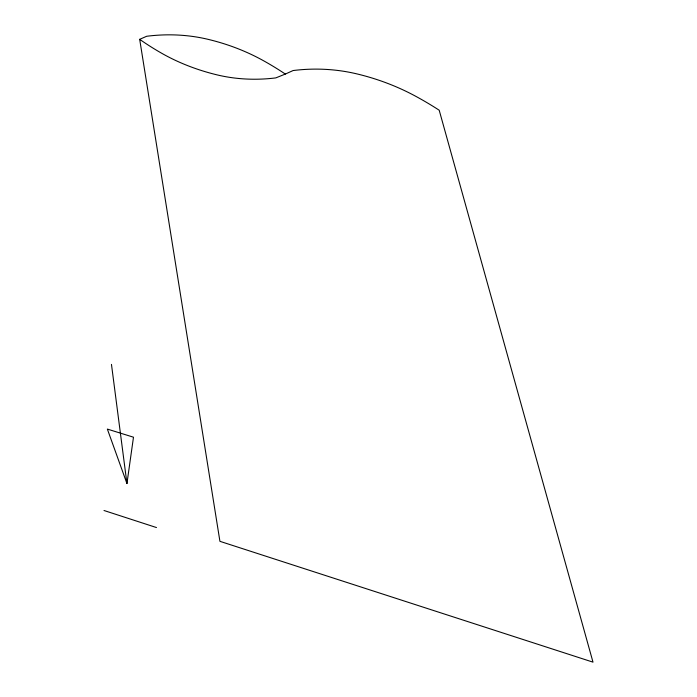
<?xml version="1.0" encoding="UTF-8"?>
<svg xmlns="http://www.w3.org/2000/svg" width="697" height="697" viewBox="0 0 697 697"><rect width="100%" height="100%" fill="white"/><g stroke="black" fill="none" stroke-linecap="round" stroke-linejoin="round"><path stroke-width="1.05" d="M126.941 483.552L133.484 437.202L107.355 429.082L126.941 483.552L111.468 364.392M285.317 74.065L293.106 70.545A160.719 139.966 -11.2 0 1 356.803 73.873A243.218 216.845 -14.5 0 1 415.551 96.186A383.15 349.066 -25.9 0 1 439.197 110.222L592.999 662.15L219.921 541.325L139.688 39.337L146.666 36.27A157.391 132.195 -19.1 0 1 207.95 39.311A238.722 203.899 -22.8 0 1 263.335 60.63A377.931 325.569 -31 0 1 285.317 74.065L275.829 77.89A137.135 108.209 -10.7 0 1 216.514 74.745A210.224 162.349 -9.3 0 1 161.599 53.207A310.862 234.183 -6.9 0 1 139.688 39.337M104.001 510.5L156.476 527.551"/></g></svg>
